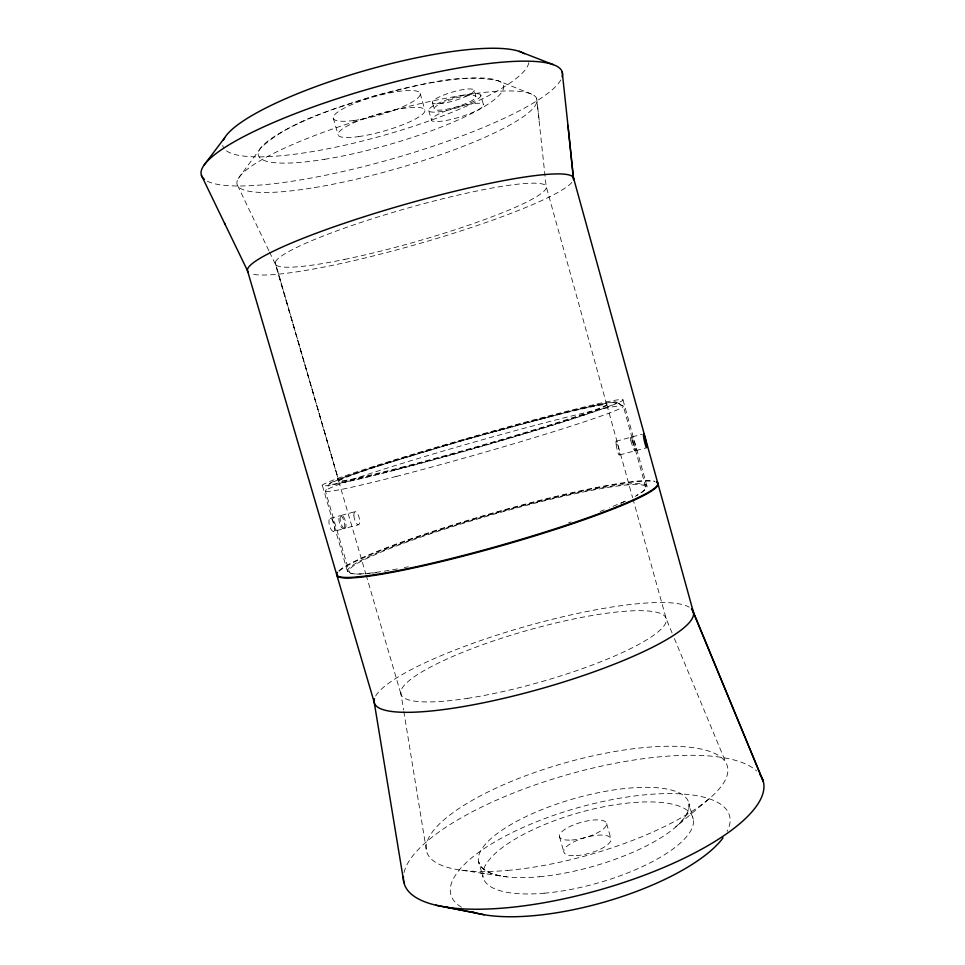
<?xml version="1.0" encoding="UTF-8"?>
<svg xmlns="http://www.w3.org/2000/svg" width="965" height="965" viewBox="0 0 965 965"><rect width="100%" height="100%" fill="white"/><g stroke="black" fill="none" stroke-linecap="round" stroke-linejoin="round"><path stroke-width="0.72" stroke-dasharray="4.83 3.62" d="M238.246 178.537L260.707 148.007C292.106 119.202 335.82 108.816 375.325 95.716C415.155 86.524 457.289 72.194 498.338 80.855L531.932 94.244M708.78 799.068L675.802 826.921C682.267 820.889 689.891 813.362 688.986 803.749L693.316 819.285M330.139 518.386L340.066 515.708M341.308 515.37L355.024 511.679M615.96 441.282L630.977 437.229M632.352 436.868L641.954 434.274M333.516 531.45A6.743 2.485 75.1 0 0 333.202 521.305A6.743 2.485 75.1 0 0 328.92 521.969A6.743 2.485 75.1 0 0 333.516 531.45L343.456 528.796A6.755 2.461 75.2 0 0 343.13 518.639A6.755 2.461 75.2 0 0 338.884 519.279A6.755 2.461 75.2 0 0 343.456 528.784M344.698 528.458A6.755 2.461 75.2 0 0 344.372 518.314A6.755 2.461 75.2 0 0 340.126 518.941A6.755 2.461 75.2 0 0 344.698 528.458L358.425 524.791M619.578 454.961L634.608 450.932M635.983 450.571L646.96 447.639M480.341 872.987L484.623 873.602M461.765 870.237L506.384 876.811C496.143 875.183 482.174 873.011 478.544 861.588L483.019 877.004M645.682 486.903L623.306 406.108L616.068 402.043L601.907 403.961L570.375 411.235L466.143 439.365L373.769 467.205L342.865 477.711L329.463 483.646L325.434 491.076L349.209 571.992M616.37 402.212L623.306 406.108M268.849 250.683L237.113 184.496M269.5 252.034L275.363 264.241L338.667 480.474L275.206 262.516L338.727 480.932M672.074 632.98L666.332 619.168L633.004 499.074M674.366 638.504L725.97 762.832M338.715 481.27L365.723 573.632M366.145 575.08L401.175 694.86L400.704 692.219L403.587 709.987M322.419 485.66L347.46 571.244M559.507 836.824L563.91 852.216M333.251 118.02L338.015 134.581M428.762 110.613L431.452 120.13M420.173 93.448L424.853 110.022M606.635 823.555L611.002 838.959M432.429 102.567L434.226 108.948M480.847 95.342A27.153 5.356 -16.5 0 1 442.26 111.337A27.153 5.356 -16.5 0 1 441.246 101.964A27.153 5.356 -16.5 0 1 480.847 95.342L483.513 104.883A27.141 5.163 -16.5 0 1 444.889 120.697A27.141 5.163 -16.5 0 1 443.972 111.651A27.141 5.163 -16.5 0 1 483.513 104.883M474.117 90.348A21.725 4.391 -16.5 0 1 443.321 103.231A21.725 4.391 -16.5 0 1 442.344 95.595A21.725 4.391 -16.5 0 1 474.117 90.348L475.914 96.729A21.725 4.282 -16.5 0 1 445.094 109.528A21.725 4.282 -16.5 0 1 444.165 102.061A21.725 4.282 -16.5 0 1 475.914 96.729M623.028 400.065L646.948 486.203M606.72 404.564L546.13 186.197L536.998 101.229M606.901 405.01L632.606 497.626M403.828 711.47L426.204 849.14M536.661 98.527L539.363 121.855M369.704 573.415A154.267 15.392 -15.9 0 1 485.938 516.54A154.267 15.392 -15.9 0 1 635.115 496.408M625.248 501.354A154.267 15.392 -15.9 0 1 619.144 504.104M376.459 572.631A154.267 15.392 -15.9 0 1 372.659 573.089M339.053 571.304A166.933 16.682 -15.9 0 1 494.044 513.175A166.933 16.682 -15.9 0 1 654.547 481.68M375.662 696.03A165.859 32.062 -15.9 0 1 526.251 626.249A165.859 32.062 -15.9 0 1 689.227 607.19M403.997 872.674A186.691 59.818 -15.9 0 1 565.442 775.257A186.691 59.818 -15.9 0 1 756.657 770.963M461.499 907.233A144.822 48.986 -15.9 0 1 576.551 808.115A144.822 48.986 -15.9 0 1 727.091 831.432M397.339 568.904A155.667 15.476 -15.9 0 1 374.746 554.019A155.667 15.476 -15.9 0 1 568.626 494.502A155.667 15.476 -15.9 0 1 636.285 495.552M625.163 501.076A155.667 15.476 -15.9 0 1 609.518 507.759M604.271 509.858A155.667 15.476 -15.9 0 1 600.121 511.462M571.135 521.932A155.667 15.476 -15.9 0 1 568.554 522.813M408.304 566.769A155.667 15.476 -15.9 0 1 404.323 567.565M338.896 570.773A166.945 16.61 -15.9 0 1 493.911 512.705A166.945 16.61 -15.9 0 1 654.403 481.149M571.871 182.433A169.502 20.82 -15.9 0 1 417.435 244.145A169.502 20.82 -15.9 0 1 251.793 273.927M560.798 79.986A187.668 36.815 -15.9 0 1 393.189 158.598A187.668 36.815 -15.9 0 1 207.354 181.227M528.856 62.616A159.008 33.715 -15.9 0 1 386.169 134.654A159.008 33.715 -15.9 0 1 225.062 149.672M223.494 147.633A159.008 33.715 -15.9 0 1 222.698 145.341M571.811 840.02A24.499 7.877 -15.9 0 0 606.659 823.772A24.499 7.877 -15.9 0 0 570.592 826.209A24.499 7.877 -15.9 0 0 571.811 840.02M576.262 855.617A24.475 8.142 -15.9 0 0 611.038 839.176A24.475 8.142 -15.9 0 0 574.911 841.359A24.475 8.142 -15.9 0 0 576.262 855.617M544.139 893.216A109.081 36.405 -15.9 0 0 693.051 818.127A109.081 36.405 -15.9 0 0 527.204 832.481A109.081 36.405 -15.9 0 0 544.139 893.216M539.411 876.751A109.166 35.186 -15.9 0 0 688.733 802.627A109.166 35.186 -15.9 0 0 523.042 818.043A109.166 35.186 -15.9 0 0 539.411 876.751M507.638 870.418A156.294 47.538 -15.9 0 0 727.731 767.959A156.294 47.538 -15.9 0 0 495.648 788.296A156.294 47.538 -15.9 0 0 507.638 870.418M467.289 698.371A137.935 26.61 -15.9 0 0 666.393 619.94A137.935 26.61 -15.9 0 0 466.951 650.615A137.935 26.61 -15.9 0 0 467.289 698.371M400.957 468.061A139.418 5.139 -15.9 0 0 606.792 405.228A139.418 5.139 -15.9 0 0 410.68 456.047A139.418 5.139 -15.9 0 0 400.957 468.061M396.748 469.678A149.286 5.513 -15.9 0 0 616.321 402.562A149.286 5.513 -15.9 0 0 405.433 457.289A149.286 5.513 -15.9 0 0 396.748 469.678M396.072 476.481A154.883 6.333 -15.9 0 0 623.294 406.482A154.883 6.333 -15.9 0 0 403.78 462.898A154.883 6.333 -15.9 0 0 396.072 476.481M616.201 444.648A7.069 0.856 78 0 0 619.132 455.058A7.069 0.856 78 0 0 617.721 444.72A7.069 0.856 78 0 0 616.201 444.648M353.89 515.479A6.779 2.437 75.2 0 0 358.522 524.767A6.779 2.437 75.2 0 0 357.967 514.405A6.779 2.437 75.2 0 0 353.89 515.479M630.929 440.848A7.093 0.82 72.3 0 0 634.861 450.86A7.093 0.82 72.3 0 0 632.352 440.607A7.093 0.82 72.3 0 0 630.929 440.848M324.481 159.322A127.392 25.392 -15.9 0 0 503.501 85.897A127.392 25.392 -15.9 0 0 314.771 116.355A127.392 25.392 -15.9 0 0 324.481 159.322M314.687 187.572A155.835 28.588 -15.9 0 0 537.01 99.902A155.835 28.588 -15.9 0 0 309.186 137.681A155.835 28.588 -15.9 0 0 314.687 187.572M344.614 259.404A140.938 17.274 -15.9 0 0 546.359 186.945A140.938 17.274 -15.9 0 0 341.248 229.26A140.938 17.274 -15.9 0 0 344.614 259.404M400.801 467.47A139.418 5.09 -15.9 0 0 606.635 404.685A139.418 5.09 -15.9 0 0 410.547 455.552A139.418 5.09 -15.9 0 0 400.801 467.47M393.623 470.232A156.342 5.706 -15.9 0 0 623.004 400.113A156.342 5.706 -15.9 0 0 401.452 457.724A156.342 5.706 -15.9 0 0 393.623 470.232M632.316 440.474A7.093 0.82 72.3 0 0 636.225 450.498A7.093 0.82 72.3 0 0 633.728 440.245A7.093 0.82 72.3 0 0 632.316 440.474M353.902 120.492A45.174 9.517 -15.9 0 0 420.257 94.365A45.174 9.517 -15.9 0 0 356.085 102.785A45.174 9.517 -15.9 0 0 353.902 120.492M358.522 136.608A45.138 8.962 -15.9 0 0 424.926 110.891A45.138 8.962 -15.9 0 0 360.958 119.829A45.138 8.962 -15.9 0 0 358.522 136.608"/><path stroke-width="1.45" d="M204.315 164.774L224.664 137.79M435.673 905.146L475.443 912.854M445.709 907.1L484.237 914.76M519.098 51.326L553.247 64.643M224.531 223.241L247.438 270.538L336.785 574.911M201.468 175.473L225.159 224.531M692.219 609.735L763.291 781.433L693.485 612.413L657.949 483.694M336.869 575.249L374.203 702.243L403.913 882.625M657.853 483.356L573.463 177.777L567.951 125.378L573.5 179.719M562.221 71.989L568.108 126.789M656.514 482.331A166.933 16.682 -15.9 0 1 506.529 544.296A166.933 16.682 -15.9 0 1 336.869 574.356M691.459 608.891A165.859 32.062 -15.9 0 1 541.462 688.588A165.859 32.062 -15.9 0 1 374.48 698.684M759.805 774.4A186.691 59.818 -15.9 0 1 600.845 889.561A186.691 59.818 -15.9 0 1 403.43 876.461M723.026 837.897A144.822 48.986 -15.9 0 1 607.733 901.081A144.822 48.986 -15.9 0 1 472.476 911.997M656.369 481.8A166.945 16.61 -15.9 0 1 500.642 545.334A166.945 16.61 -15.9 0 1 337.412 572.402M248.077 271.949A169.502 20.82 -15.9 0 1 403.611 204.797A169.502 20.82 -15.9 0 1 573.644 178.887M204.459 179.394A187.668 36.815 -15.9 0 1 370.367 88.539A187.668 36.815 -15.9 0 1 562.125 76.947M223.494 140.046A159.008 33.715 -15.9 0 1 365.397 70.469A159.008 33.715 -15.9 0 1 524.453 53.787M643.691 437.447A7.105 0.724 77.5 0 0 646.61 447.724A7.105 0.724 77.5 0 0 644.909 437.193A7.105 0.724 77.5 0 0 643.691 437.447"/></g></svg>
